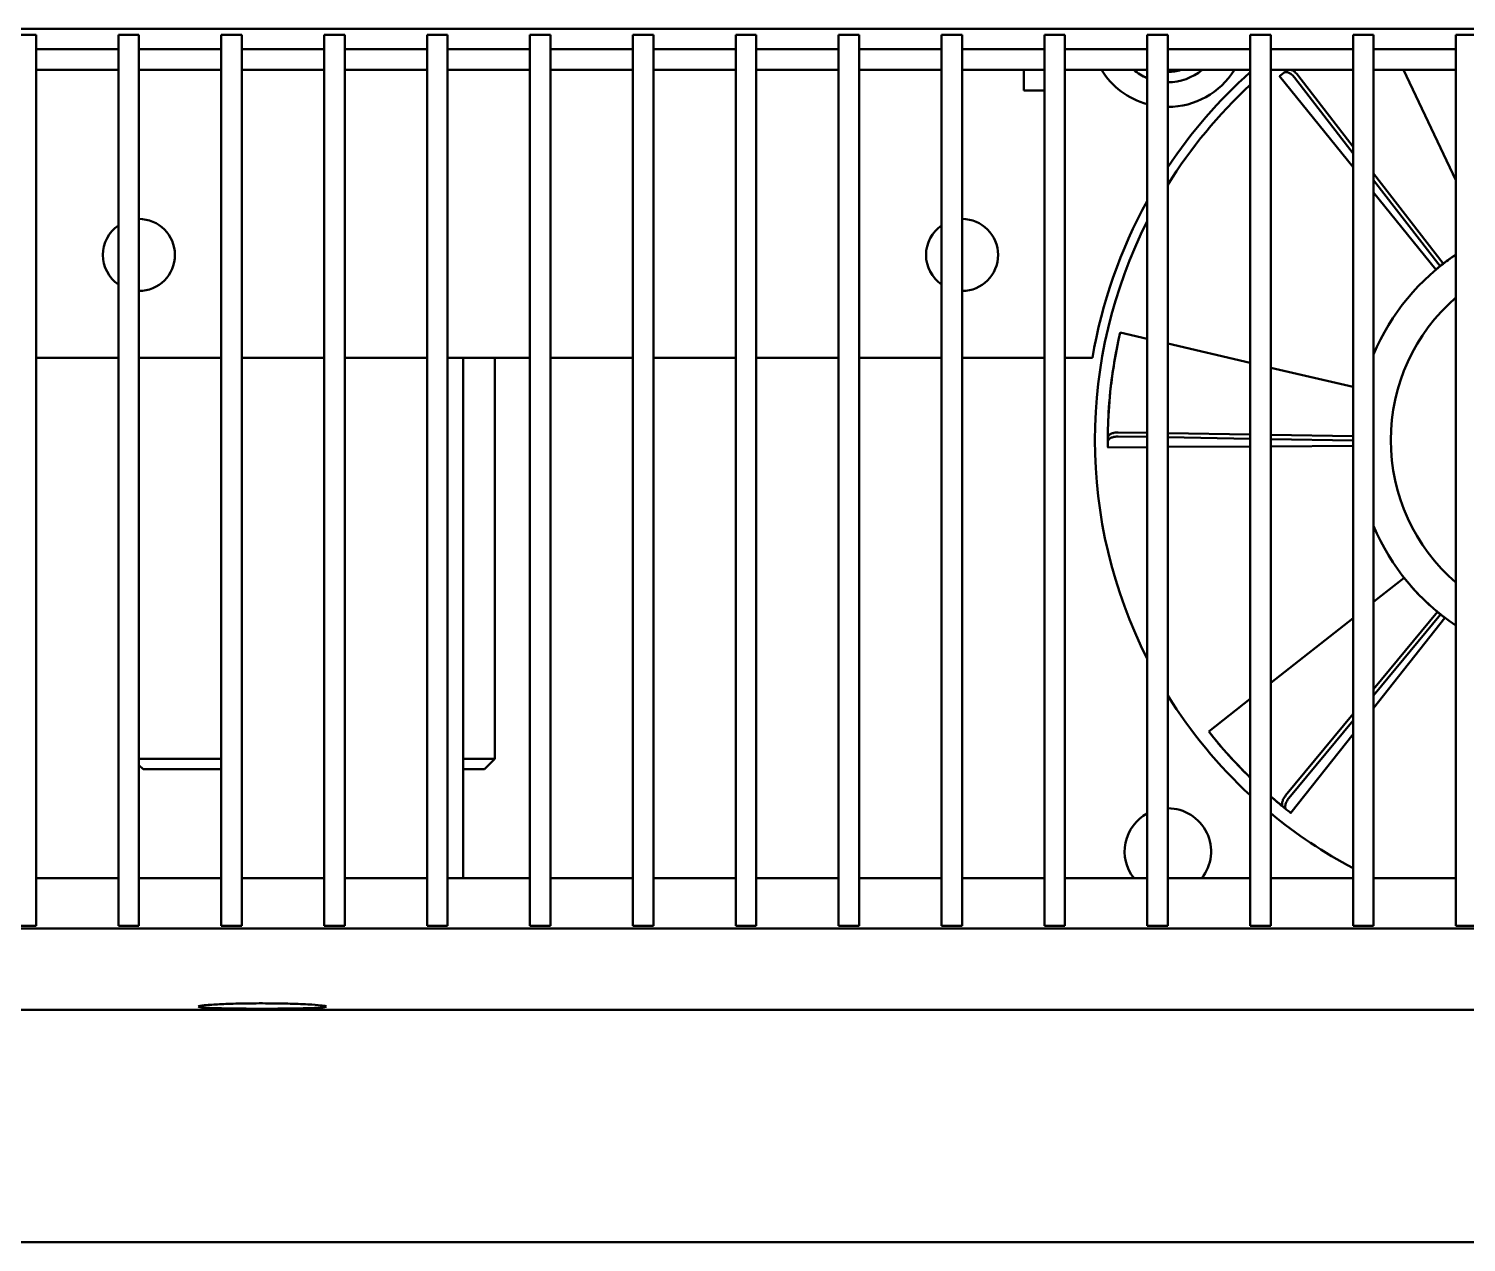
# Model space of a CAD drawing. Header units: millimetres. Extents: x 100 to 5488, y 100 to 4218.
# Drawn here: x 2446.3 to 2516.1, y 2160.7 to 2219.7 of the extents above; entities that cross this region are included whole.
import ezdxf

# ---------------------------------------------------------------- set-up
doc = ezdxf.new("R2010")
doc.units = ezdxf.units.MM
doc.header["$LTSCALE"] = 20
doc.layers.add('Visible (ANSI)', color=7, linetype='Continuous', lineweight=50)

msp = doc.modelspace()

# ---------------------------------------------------------------- linework, layer by layer
at = {"layer": 'Visible (ANSI)'}
for p, q in [((2412.959, 2219.741), (2541.266, 2219.741)), ((2445.613, 2219.441), (2446.613, 2219.441)), ((2446.613, 2219.441), (2446.613, 2219.206)), ((2450.613, 2219.206), (2450.613, 2219.441)), ((2450.613, 2219.441), (2451.613, 2219.441)), ((2451.613, 2219.441), (2451.613, 2219.206)), ((2455.613, 2219.206), (2455.613, 2219.441)), ((2455.613, 2219.441), (2456.613, 2219.441)), ((2456.613, 2219.441), (2456.613, 2219.206)), ((2460.613, 2219.206), (2460.613, 2219.441)), ((2460.613, 2219.441), (2461.613, 2219.441)), ((2461.613, 2219.441), (2461.613, 2219.206)), ((2465.613, 2219.206), (2465.613, 2219.441)), ((2465.613, 2219.441), (2466.613, 2219.441)), ((2466.613, 2219.441), (2466.613, 2219.206)), ((2470.613, 2219.206), (2470.613, 2219.441)), ((2470.613, 2219.441), (2471.613, 2219.441)), ((2471.613, 2219.441), (2471.613, 2219.206)), ((2475.613, 2219.206), (2475.613, 2219.441)), ((2475.613, 2219.441), (2476.613, 2219.441)), ((2476.613, 2219.441), (2476.613, 2219.206)), ((2480.613, 2219.206), (2480.613, 2219.441)), ((2480.613, 2219.441), (2481.613, 2219.441)), ((2481.613, 2219.441), (2481.613, 2219.206)), ((2485.613, 2219.206), (2485.613, 2219.441)), ((2485.613, 2219.441), (2486.613, 2219.441)), ((2486.613, 2219.441), (2486.613, 2219.206)), ((2490.613, 2219.206), (2490.613, 2219.441)), ((2490.613, 2219.441), (2491.613, 2219.441)), ((2491.613, 2219.441), (2491.613, 2219.206)), ((2495.613, 2219.206), (2495.613, 2219.441)), ((2495.613, 2219.441), (2496.613, 2219.441)), ((2496.613, 2219.441), (2496.613, 2219.206)), ((2500.613, 2219.206), (2500.613, 2219.441)), ((2500.613, 2219.441), (2501.613, 2219.441)), ((2501.613, 2219.441), (2501.613, 2219.206)), ((2505.613, 2219.206), (2505.613, 2219.441)), ((2505.613, 2219.441), (2506.613, 2219.441)), ((2506.613, 2219.441), (2506.613, 2219.206)), ((2510.613, 2219.206), (2510.613, 2219.441)), ((2510.613, 2219.441), (2511.613, 2219.441)), ((2511.613, 2219.441), (2511.613, 2219.206)), ((2515.613, 2219.206), (2515.613, 2219.441)), ((2515.613, 2219.441), (2516.613, 2219.441)), ((2446.613, 2181.713), (2446.613, 2219.206)), ((2446.613, 2218.741), (2450.613, 2218.741)), ((2450.613, 2219.206), (2450.613, 2181.713)), ((2451.613, 2181.713), (2451.613, 2219.206)), ((2451.613, 2218.741), (2455.613, 2218.741)), ((2455.613, 2219.206), (2455.613, 2181.713)), ((2456.613, 2181.713), (2456.613, 2219.206)), ((2456.613, 2218.741), (2460.613, 2218.741)), ((2460.613, 2219.206), (2460.613, 2181.713)), ((2461.613, 2181.713), (2461.613, 2219.206)), ((2461.613, 2218.741), (2465.613, 2218.741)), ((2465.613, 2219.206), (2465.613, 2181.713)), ((2466.613, 2181.713), (2466.613, 2219.206)), ((2466.613, 2218.741), (2470.613, 2218.741)), ((2470.613, 2219.206), (2470.613, 2181.713)), ((2471.613, 2181.713), (2471.613, 2219.206)), ((2471.613, 2218.741), (2475.613, 2218.741)), ((2475.613, 2219.206), (2475.613, 2181.713)), ((2476.613, 2181.713), (2476.613, 2219.206)), ((2476.613, 2218.741), (2480.613, 2218.741)), ((2480.613, 2219.206), (2480.613, 2181.713)), ((2481.613, 2181.713), (2481.613, 2219.206)), ((2481.613, 2218.741), (2485.613, 2218.741)), ((2485.613, 2219.206), (2485.613, 2181.713)), ((2486.613, 2181.713), (2486.613, 2219.206)), ((2486.613, 2218.741), (2490.613, 2218.741)), ((2490.613, 2219.206), (2490.613, 2181.713)), ((2491.613, 2181.713), (2491.613, 2219.206)), ((2491.613, 2218.741), (2495.613, 2218.741)), ((2495.613, 2219.206), (2495.613, 2181.713)), ((2496.613, 2181.713), (2496.613, 2219.206)), ((2496.613, 2218.741), (2500.613, 2218.741)), ((2500.613, 2219.206), (2500.613, 2181.713)), ((2501.613, 2181.713), (2501.613, 2219.206)), ((2501.613, 2218.741), (2505.613, 2218.741)), ((2505.613, 2219.206), (2505.613, 2181.713)), ((2506.613, 2181.713), (2506.613, 2219.206)), ((2506.613, 2218.741), (2510.613, 2218.741)), ((2510.613, 2219.206), (2510.613, 2181.713)), ((2511.613, 2181.713), (2511.613, 2219.206)), ((2511.613, 2218.741), (2515.613, 2218.741)), ((2515.613, 2219.206), (2515.613, 2181.713)), ((2450.613, 2217.741), (2446.613, 2217.741)), ((2455.613, 2217.741), (2451.613, 2217.741)), ((2460.613, 2217.741), (2456.613, 2217.741)), ((2465.613, 2217.741), (2461.613, 2217.741)), ((2470.613, 2217.741), (2466.613, 2217.741)), ((2475.613, 2217.741), (2471.613, 2217.741)), ((2480.613, 2217.741), (2476.613, 2217.741)), ((2485.613, 2217.741), (2481.613, 2217.741)), ((2490.613, 2217.741), (2486.613, 2217.741)), ((2495.613, 2217.741), (2491.613, 2217.741)), ((2494.613, 2217.741), (2494.613, 2217.241)), ((2494.613, 2216.741), (2494.613, 2217.241)), ((2500.613, 2217.741), (2496.613, 2217.741)), ((2505.613, 2217.741), (2501.613, 2217.741)), ((2510.613, 2217.741), (2506.613, 2217.741)), ((2510.613, 2213.011), (2507.04, 2217.429)), ((2507.412, 2217.727), (2507.263, 2217.61)), ((2507.767, 2217.369), (2510.613, 2213.678)), ((2510.613, 2214.004), (2507.923, 2217.491)), ((2515.613, 2217.741), (2511.613, 2217.741)), ((2513.07, 2217.741), (2515.613, 2212.383)), ((2494.613, 2216.741), (2495.613, 2216.741)), ((2514.997, 2208.319), (2511.613, 2212.707)), ((2511.613, 2212.381), (2514.839, 2208.198)), ((2514.639, 2208.033), (2511.613, 2211.775)), ((2514.839, 2208.198), (2514.997, 2208.319)), ((2499.266, 2204.824), (2499.303, 2204.978)), ((2499.303, 2204.978), (2500.613, 2204.671)), ((2501.613, 2204.436), (2505.613, 2203.497)), ((2446.613, 2203.741), (2450.613, 2203.741)), ((2451.613, 2203.741), (2455.613, 2203.741)), ((2456.613, 2203.741), (2460.613, 2203.741)), ((2461.613, 2203.741), (2465.613, 2203.741)), ((2466.613, 2203.741), (2470.613, 2203.741)), ((2467.363, 2203.741), (2467.363, 2178.435)), ((2468.913, 2203.741), (2468.913, 2184.241)), ((2471.613, 2203.741), (2475.613, 2203.741)), ((2476.613, 2203.741), (2480.613, 2203.741)), ((2481.613, 2203.741), (2485.613, 2203.741)), ((2486.613, 2203.741), (2490.613, 2203.741)), ((2491.613, 2203.741), (2495.613, 2203.741)), ((2496.613, 2203.741), (2497.948, 2203.741)), ((2506.613, 2203.262), (2510.613, 2202.323)), ((2498.696, 2199.864), (2498.695, 2199.674)), ((2499.198, 2199.917), (2500.613, 2199.894)), ((2500.613, 2200.093), (2499.2, 2200.116)), ((2505.613, 2200.009), (2501.613, 2200.076)), ((2501.613, 2199.877), (2505.613, 2199.81)), ((2510.613, 2199.925), (2506.613, 2199.992)), ((2506.613, 2199.793), (2510.613, 2199.726)), ((2500.613, 2199.399), (2498.698, 2199.387)), ((2505.613, 2199.431), (2501.613, 2199.406)), ((2510.613, 2199.463), (2506.613, 2199.437)), ((2511.613, 2191.875), (2513.098, 2193.043)), ((2514.713, 2191.389), (2511.613, 2187.636)), ((2514.866, 2191.262), (2514.713, 2191.389)), ((2506.613, 2187.942), (2510.613, 2191.088)), ((2511.613, 2187.323), (2514.866, 2191.262)), ((2515.071, 2191.103), (2511.613, 2186.713)), ((2503.601, 2185.573), (2505.613, 2187.155)), ((2510.613, 2186.425), (2507.336, 2182.459)), ((2507.49, 2182.333), (2510.613, 2186.113)), ((2503.698, 2185.448), (2503.601, 2185.573)), ((2510.613, 2185.444), (2507.593, 2181.612)), ((2455.613, 2184.241), (2451.613, 2184.241)), ((2451.813, 2183.741), (2451.613, 2183.941)), ((2455.613, 2183.741), (2451.813, 2183.741)), ((2468.913, 2184.241), (2467.363, 2184.241)), ((2468.413, 2183.741), (2467.363, 2183.741)), ((2468.413, 2183.741), (2468.913, 2184.241)), ((2446.613, 2181.713), (2446.613, 2176.137)), ((2450.613, 2176.137), (2450.613, 2181.713)), ((2451.613, 2181.713), (2451.613, 2176.137)), ((2455.613, 2176.137), (2455.613, 2181.713)), ((2456.613, 2181.713), (2456.613, 2176.137)), ((2460.613, 2176.137), (2460.613, 2181.713)), ((2461.613, 2181.713), (2461.613, 2176.137)), ((2465.613, 2176.137), (2465.613, 2181.713)), ((2466.613, 2181.713), (2466.613, 2176.137)), ((2470.613, 2176.137), (2470.613, 2181.713)), ((2471.613, 2181.713), (2471.613, 2176.137)), ((2475.613, 2176.137), (2475.613, 2181.713)), ((2476.613, 2181.713), (2476.613, 2176.137)), ((2480.613, 2176.137), (2480.613, 2181.713)), ((2481.613, 2181.713), (2481.613, 2176.137)), ((2485.613, 2176.137), (2485.613, 2181.713)), ((2486.613, 2181.713), (2486.613, 2176.137)), ((2490.613, 2176.137), (2490.613, 2181.713)), ((2491.613, 2181.713), (2491.613, 2176.137)), ((2495.613, 2176.137), (2495.613, 2181.713)), ((2496.613, 2181.713), (2496.613, 2176.137)), ((2500.613, 2176.137), (2500.613, 2181.713)), ((2501.613, 2181.713), (2501.613, 2176.137)), ((2505.613, 2176.137), (2505.613, 2181.713)), ((2506.613, 2181.713), (2506.613, 2176.137)), ((2507.219, 2181.908), (2507.367, 2181.789)), ((2510.613, 2176.137), (2510.613, 2181.713)), ((2511.613, 2181.713), (2511.613, 2176.137)), ((2515.613, 2176.137), (2515.613, 2181.713)), ((2450.613, 2178.435), (2446.613, 2178.435)), ((2455.613, 2178.435), (2451.613, 2178.435)), ((2460.613, 2178.435), (2456.613, 2178.435)), ((2465.613, 2178.435), (2461.613, 2178.435)), ((2470.613, 2178.435), (2466.613, 2178.435)), ((2475.613, 2178.435), (2471.613, 2178.435)), ((2480.613, 2178.435), (2476.613, 2178.435)), ((2485.613, 2178.435), (2481.613, 2178.435)), ((2490.613, 2178.435), (2486.613, 2178.435)), ((2495.613, 2178.435), (2491.613, 2178.435)), ((2500.613, 2178.435), (2496.613, 2178.435)), ((2505.613, 2178.435), (2501.613, 2178.435)), ((2510.613, 2178.435), (2506.613, 2178.435)), ((2515.613, 2178.435), (2511.613, 2178.435)), ((1605.913, 2175.99), (2557.313, 2175.99)), ((2445.613, 2176.131), (2446.613, 2176.131)), ((2446.613, 2176.137), (2446.613, 2176.131)), ((2450.613, 2176.131), (2450.613, 2176.137)), ((2450.613, 2176.131), (2451.613, 2176.131)), ((2451.613, 2176.137), (2451.613, 2176.131)), ((2455.613, 2176.131), (2455.613, 2176.137)), ((2455.613, 2176.131), (2456.613, 2176.131)), ((2456.613, 2176.137), (2456.613, 2176.131)), ((2460.613, 2176.131), (2460.613, 2176.137)), ((2460.613, 2176.131), (2461.613, 2176.131)), ((2461.613, 2176.137), (2461.613, 2176.131)), ((2465.613, 2176.131), (2465.613, 2176.137)), ((2465.613, 2176.131), (2466.613, 2176.131)), ((2466.613, 2176.137), (2466.613, 2176.131)), ((2470.613, 2176.131), (2470.613, 2176.137)), ((2470.613, 2176.131), (2471.613, 2176.131)), ((2471.613, 2176.137), (2471.613, 2176.131)), ((2475.613, 2176.131), (2475.613, 2176.137)), ((2475.613, 2176.131), (2476.613, 2176.131)), ((2476.613, 2176.137), (2476.613, 2176.131)), ((2480.613, 2176.131), (2480.613, 2176.137)), ((2480.613, 2176.131), (2481.613, 2176.131)), ((2481.613, 2176.137), (2481.613, 2176.131)), ((2485.613, 2176.131), (2485.613, 2176.137)), ((2485.613, 2176.131), (2486.613, 2176.131)), ((2486.613, 2176.137), (2486.613, 2176.131)), ((2490.613, 2176.131), (2490.613, 2176.137)), ((2490.613, 2176.131), (2491.613, 2176.131)), ((2491.613, 2176.137), (2491.613, 2176.131)), ((2495.613, 2176.131), (2495.613, 2176.137)), ((2495.613, 2176.131), (2496.613, 2176.131)), ((2496.613, 2176.137), (2496.613, 2176.131)), ((2500.613, 2176.131), (2500.613, 2176.137)), ((2500.613, 2176.131), (2501.613, 2176.131)), ((2501.613, 2176.137), (2501.613, 2176.131)), ((2505.613, 2176.131), (2505.613, 2176.137)), ((2505.613, 2176.131), (2506.613, 2176.131)), ((2506.613, 2176.137), (2506.613, 2176.131)), ((2510.613, 2176.131), (2510.613, 2176.137)), ((2510.613, 2176.131), (2511.613, 2176.131)), ((2511.613, 2176.137), (2511.613, 2176.131)), ((2515.613, 2176.131), (2515.613, 2176.137)), ((2515.613, 2176.131), (2516.613, 2176.131)), ((1605.613, 2172.041), (2557.613, 2172.041)), ((2243.817, 2160.741), (2522.712, 2160.741))]:
    msp.add_line(p, q, dxfattribs=at)
for centre, radius, start, end in [((2501.613, 2219.741), 3.8, 211.75686, 254.74248), ((2501.613, 2219.741), 2.6, 230.28486, 247.38014), ((2501.613, 2219.741), 3.8, 270, 328.24314), ((2501.613, 2219.741), 2.6, 270, 309.71514), ((2501.613, 2219.741), 2.1, 270, 287.75279), ((2521.613, 2199.741), 24, 131.81031, 146.44269), ((2521.613, 2199.741), 23.542, 132.81599, 148.16358), ((2521.613, 2199.741), 24, 151.04498, 170.40593), ((2451.613, 2208.741), 1.75, 124.8499, 235.1501), ((2451.613, 2208.741), 1.75, 270, 90), ((2491.613, 2208.741), 1.75, 124.8499, 235.1501), ((2491.613, 2208.741), 1.75, 270, 90), ((2521.613, 2199.741), 23.542, 153.13014, 206.86986), ((2521.613, 2199.741), 10.833, 123.63128, 157.38014), ((2521.613, 2199.741), 9.167, 130.88519, 229.11481), ((2521.613, 2199.741), 10.833, 202.61986, 236.36872), ((2521.613, 2199.741), 23.542, 211.83642, 227.18401), ((2501.613, 2179.741), 2.1, 118.43689, 218.43008), ((2501.613, 2179.741), 2.1, 321.56992, 90), ((2521.613, 2199.741), 23.542, 230.41902, 242.14363)]:
    msp.add_arc(centre, radius, start, end, dxfattribs=at)
for points, knots in [([(2507.11, 2217.486), (2507.052, 2217.438), (2507.029, 2217.419), (2507.061, 2217.446), (2507.113, 2217.49), (2507.262, 2217.609)], [-0.2794746, -0.2794746, -0.2794746, -0.2794746, -0.1330538, -0.1330538, -0.0000015, -0.0000015, -0.0000015, -0.0000015]), ([(2507.262, 2217.609), (2507.274, 2217.619), (2507.289, 2217.626), (2507.323, 2217.634), (2507.342, 2217.636), (2507.401, 2217.631), (2507.444, 2217.62), (2507.532, 2217.579), (2507.577, 2217.551), (2507.649, 2217.495), (2507.676, 2217.47), (2507.724, 2217.42), (2507.746, 2217.395), (2507.767, 2217.369)], [0.00000154, 0.00000154, 0.00000154, 0.00000154, 0.0105931, 0.0105931, 0.02153091, 0.02153091, 0.04033024, 0.04033024, 0.05855691, 0.05855691, 0.06974, 0.06974, 0.07978801, 0.07978801, 0.07978801, 0.07978801]), ([(2507.923, 2217.491), (2507.903, 2217.518), (2507.881, 2217.543), (2507.832, 2217.593), (2507.805, 2217.617), (2507.734, 2217.674), (2507.688, 2217.702), (2507.628, 2217.729), (2507.611, 2217.736), (2507.595, 2217.741)], [0.00000147, 0.00000147, 0.00000147, 0.00000147, 0.01003117, 0.01003117, 0.02127197, 0.02127197, 0.03938507, 0.03938507, 0.04654018, 0.04654018, 0.04654018, 0.04654018]), ([(2514.639, 2208.033), (2514.639, 2208.033), (2514.639, 2208.033), (2514.639, 2208.033), (2514.677, 2208.068), (2514.839, 2208.198)], [0.6750266, 0.6750266, 0.6750266, 0.6750266, 0.6751334, 0.6751334, 0.7852082, 0.7852082, 0.7852082, 0.7852082]), ([(2514.813, 2208.175), (2514.813, 2208.175), (2514.813, 2208.175), (2514.813, 2208.175), (2514.813, 2208.175), (2514.813, 2208.174), (2514.813, 2208.174), (2514.813, 2208.174), (2514.813, 2208.174), (2514.813, 2208.174), (2514.812, 2208.174), (2514.811, 2208.173), (2514.81, 2208.172), (2514.803, 2208.166), (2514.797, 2208.162), (2514.784, 2208.151), (2514.776, 2208.144), (2514.761, 2208.132), (2514.755, 2208.128), (2514.742, 2208.117), (2514.735, 2208.111), (2514.718, 2208.098), (2514.709, 2208.09), (2514.681, 2208.067), (2514.66, 2208.05), (2514.639, 2208.033)], [0, 0, 0, 0, 0.00001274, 0.00001274, 0.00003822, 0.00003822, 0.00008918, 0.00008918, 0.00029301, 0.00029301, 0.00059577, 0.00059577, 0.00221051, 0.00221051, 0.01082227, 0.01082227, 0.02232232, 0.02232232, 0.02798358, 0.02798358, 0.03279665, 0.03279665, 0.0371358, 0.0371358, 0.04535285, 0.04535285, 0.04535285, 0.04535285]), ([(2515.051, 2208.361), (2515.016, 2208.334), (2514.984, 2208.309), (2514.915, 2208.256), (2514.885, 2208.232), (2514.824, 2208.183), (2514.8, 2208.164), (2514.8, 2208.164)], [0, 0, 0, 0, 0.0396739, 0.0396739, 0.0999139, 0.0999139, 0.1497439, 0.1497439, 0.1497439, 0.1497439]), ([(2515.613, 2208.761), (2515.304, 2208.556), (2515.108, 2208.405), (2514.893, 2208.239), (2514.801, 2208.165), (2514.801, 2208.164), (2514.801, 2208.164), (2514.801, 2208.164)], [-0.8777337, -0.8777337, -0.8777337, -0.8777337, -0.4889156, -0.4889156, -0.199281, -0.199281, -0.1978347, -0.1978347, -0.1978347, -0.1978347]), ([(2514.997, 2208.319), (2514.949, 2208.282), (2514.912, 2208.254), (2514.883, 2208.231), (2514.88, 2208.228), (2514.878, 2208.226), (2514.877, 2208.226), (2514.877, 2208.226), (2514.877, 2208.226), (2514.877, 2208.226), (2514.877, 2208.226), (2514.877, 2208.226)], [0, 0, 0, 0, 0.05451102, 0.05451102, 0.06105332, 0.06105332, 0.06120665, 0.06120665, 0.0612491, 0.0612491, 0.06127033, 0.06127033, 0.06127033, 0.06127033]), ([(2499.266, 2204.824), (2499.024, 2203.759), (2498.895, 2202.849), (2498.751, 2201.46), (2498.714, 2200.8), (2498.695, 2199.999), (2498.694, 2199.811), (2498.695, 2199.686)], [-0.8748687, -0.8748687, -0.8748687, -0.8748687, -0.6567702, -0.6567702, -0.4710812, -0.4710812, -0.3651362, -0.3651362, -0.3651362, -0.3651362]), ([(2499.303, 2204.978), (2498.848, 2203.042), (2498.739, 2201.433), (2498.698, 2200.19), (2498.696, 2200), (2498.696, 2199.875)], [0.000001, 0.000001, 0.000001, 0.000001, 0.6817776, 0.6817776, 0.9024757, 0.9024757, 0.9024757, 0.9024757]), ([(2498.695, 2199.673), (2498.695, 2199.689), (2498.699, 2199.704), (2498.713, 2199.736), (2498.725, 2199.752), (2498.765, 2199.796), (2498.8, 2199.822), (2498.887, 2199.866), (2498.937, 2199.884), (2499.026, 2199.904), (2499.062, 2199.91), (2499.131, 2199.917), (2499.164, 2199.918), (2499.198, 2199.917)], [0.00000154, 0.00000154, 0.00000154, 0.00000154, 0.01059346, 0.01059346, 0.02153165, 0.02153165, 0.04033095, 0.04033095, 0.05855744, 0.05855744, 0.06974023, 0.06974023, 0.07978801, 0.07978801, 0.07978801, 0.07978801]), ([(2499.2, 2200.116), (2499.166, 2200.117), (2499.133, 2200.116), (2499.063, 2200.109), (2499.028, 2200.103), (2498.939, 2200.082), (2498.889, 2200.064), (2498.802, 2200.02), (2498.767, 2199.994), (2498.726, 2199.95), (2498.715, 2199.934), (2498.7, 2199.901), (2498.696, 2199.886), (2498.696, 2199.87)], [0.00000147, 0.00000147, 0.00000147, 0.00000147, 0.01003208, 0.01003208, 0.02127411, 0.02127411, 0.03938795, 0.03938795, 0.05810455, 0.05810455, 0.06909281, 0.06909281, 0.07968788, 0.07968788, 0.07968788, 0.07968788]), ([(2498.697, 2199.477), (2498.697, 2199.404), (2498.698, 2199.374), (2498.697, 2199.412), (2498.696, 2199.48), (2498.695, 2199.673)], [-0.2771581, -0.2771581, -0.2771581, -0.2771581, -0.1349521, -0.1349521, -0.0000015, -0.0000015, -0.0000015, -0.0000015]), ([(2513.098, 2193.043), (2513.433, 2192.617), (2513.777, 2192.247), (2514.384, 2191.661), (2514.595, 2191.486), (2514.814, 2191.305), (2514.907, 2191.232), (2514.908, 2191.232), (2514.908, 2191.232), (2514.908, 2191.232)], [-1.329767, -1.329767, -1.329767, -1.329767, -0.907783, -0.907783, -0.488884, -0.488884, -0.199288, -0.199288, -0.197818, -0.197818, -0.197818, -0.197818]), ([(2514.66, 2191.433), (2514.695, 2191.404), (2514.726, 2191.378), (2514.793, 2191.323), (2514.823, 2191.299), (2514.884, 2191.25), (2514.908, 2191.231), (2514.908, 2191.231)], [0, 0, 0, 0, 0.0396739, 0.0396739, 0.0999139, 0.0999139, 0.1497439, 0.1497439, 0.1497439, 0.1497439]), ([(2514.713, 2191.389), (2514.76, 2191.35), (2514.796, 2191.321), (2514.825, 2191.298), (2514.828, 2191.295), (2514.83, 2191.293), (2514.831, 2191.293), (2514.831, 2191.293), (2514.831, 2191.293), (2514.831, 2191.293), (2514.831, 2191.293), (2514.831, 2191.293)], [0, 0, 0, 0, 0.05451102, 0.05451102, 0.06105332, 0.06105332, 0.06120665, 0.06120665, 0.0612491, 0.0612491, 0.06127033, 0.06127033, 0.06127033, 0.06127033]), ([(2515.071, 2191.103), (2515.071, 2191.103), (2515.071, 2191.103), (2515.071, 2191.103), (2515.029, 2191.132), (2514.866, 2191.262)], [0.6750468, 0.6750468, 0.6750468, 0.6750468, 0.6751286, 0.6751286, 0.785283, 0.785283, 0.785283, 0.785283]), ([(2514.895, 2191.242), (2514.895, 2191.242), (2514.895, 2191.242), (2514.895, 2191.242), (2514.895, 2191.242), (2514.895, 2191.242), (2514.895, 2191.242), (2514.895, 2191.242), (2514.895, 2191.241), (2514.896, 2191.241), (2514.896, 2191.241), (2514.897, 2191.24), (2514.898, 2191.239), (2514.905, 2191.234), (2514.911, 2191.229), (2514.925, 2191.218), (2514.932, 2191.212), (2514.948, 2191.2), (2514.953, 2191.196), (2514.967, 2191.185), (2514.974, 2191.179), (2514.991, 2191.166), (2515, 2191.159), (2515.029, 2191.136), (2515.05, 2191.119), (2515.071, 2191.103)], [0, 0, 0, 0, 0.00001274, 0.00001274, 0.00003822, 0.00003822, 0.00008918, 0.00008918, 0.00029301, 0.00029301, 0.00059577, 0.00059577, 0.00221051, 0.00221051, 0.01082227, 0.01082227, 0.02232232, 0.02232232, 0.02798358, 0.02798358, 0.03279665, 0.03279665, 0.0371358, 0.0371358, 0.04535285, 0.04535285, 0.04535285, 0.04535285]), ([(2503.601, 2185.573), (2504.279, 2184.71), (2504.908, 2184.034), (2505.5, 2183.445), (2505.556, 2183.389), (2505.613, 2183.334)], [0.000001, 0.000001, 0.000001, 0.000001, 0.3762757, 0.3762757, 0.4153968, 0.4153968, 0.4153968, 0.4153968]), ([(2503.698, 2185.448), (2504.39, 2184.581), (2505.031, 2183.903), (2505.59, 2183.356), (2505.601, 2183.344), (2505.613, 2183.333)], [-0.9467955, -0.9467955, -0.9467955, -0.9467955, -0.6926253, -0.6926253, -0.6872631, -0.6872631, -0.6872631, -0.6872631]), ([(2506.613, 2182.415), (2506.666, 2182.369), (2506.718, 2182.324), (2506.981, 2182.101), (2507.119, 2181.988), (2507.21, 2181.915)], [0.6518483, 0.6518483, 0.6518483, 0.6518483, 0.6931626, 0.6931626, 0.8690667, 0.8690667, 0.8690667, 0.8690667]), ([(2506.613, 2182.414), (2506.723, 2182.319), (2506.829, 2182.229), (2507.125, 2181.982), (2507.262, 2181.871), (2507.358, 2181.796)], [-0.5323172, -0.5323172, -0.5323172, -0.5323172, -0.4779445, -0.4779445, -0.3692988, -0.3692988, -0.3692988, -0.3692988]), ([(2507.336, 2182.459), (2507.315, 2182.433), (2507.295, 2182.406), (2507.257, 2182.348), (2507.239, 2182.316), (2507.2, 2182.233), (2507.183, 2182.183), (2507.164, 2182.088), (2507.162, 2182.044), (2507.171, 2181.985), (2507.176, 2181.966), (2507.192, 2181.934), (2507.202, 2181.922), (2507.214, 2181.912)], [0.00000147, 0.00000147, 0.00000147, 0.00000147, 0.01003678, 0.01003678, 0.02128526, 0.02128526, 0.03940296, 0.03940296, 0.05812022, 0.05812022, 0.06910031, 0.06910031, 0.0796879, 0.0796879, 0.0796879, 0.0796879]), ([(2507.368, 2181.788), (2507.356, 2181.798), (2507.346, 2181.81), (2507.33, 2181.842), (2507.324, 2181.86), (2507.315, 2181.919), (2507.317, 2181.963), (2507.337, 2182.058), (2507.354, 2182.108), (2507.394, 2182.191), (2507.411, 2182.222), (2507.449, 2182.281), (2507.469, 2182.307), (2507.49, 2182.333)], [0.00000154, 0.00000154, 0.00000154, 0.00000154, 0.01059416, 0.01059416, 0.02153311, 0.02153311, 0.04033234, 0.04033234, 0.0585585, 0.0585585, 0.06974068, 0.06974068, 0.07978801, 0.07978801, 0.07978801, 0.07978801]), ([(2507.522, 2181.667), (2507.581, 2181.621), (2507.605, 2181.602), (2507.571, 2181.629), (2507.517, 2181.67), (2507.368, 2181.788)], [-0.2797767, -0.2797767, -0.2797767, -0.2797767, -0.1327946, -0.1327946, -0.0000015, -0.0000015, -0.0000015, -0.0000015]), ([(2454.512, 2172.2), (2454.511, 2172.21), (2454.537, 2172.22), (2454.636, 2172.24), (2454.71, 2172.251), (2455.013, 2172.283), (2455.286, 2172.3), (2455.792, 2172.326), (2456.104, 2172.337), (2456.813, 2172.354), (2457.212, 2172.358), (2458.033, 2172.357), (2458.455, 2172.352), (2459.177, 2172.334), (2459.524, 2172.322), (2460.086, 2172.291), (2460.293, 2172.275), (2460.53, 2172.248), (2460.597, 2172.238), (2460.689, 2172.219), (2460.713, 2172.209), (2460.713, 2172.2)], [0.000087, 0.000087, 0.000087, 0.000087, 0.068771, 0.068771, 0.137468, 0.137468, 0.28408, 0.28408, 0.44842, 0.44842, 0.627667, 0.627667, 0.817587, 0.817587, 0.97966, 0.97966, 1.117627, 1.117627, 1.199735, 1.199735, 1.28183, 1.28183, 1.28183, 1.28183]), ([(2460.713, 2172.2), (2460.713, 2172.19), (2460.687, 2172.181), (2460.588, 2172.164), (2460.514, 2172.156), (2460.194, 2172.132), (2459.903, 2172.123), (2459.434, 2172.11), (2459.123, 2172.105), (2458.413, 2172.098), (2458.014, 2172.096), (2457.193, 2172.096), (2456.77, 2172.098), (2456.049, 2172.106), (2455.701, 2172.112), (2455.139, 2172.129), (2454.932, 2172.139), (2454.696, 2172.158), (2454.628, 2172.165), (2454.536, 2172.182), (2454.513, 2172.191), (2454.512, 2172.2)], [0.000002, 0.000002, 0.000002, 0.000002, 0.068733, 0.068733, 0.137413, 0.137413, 0.296574, 0.296574, 0.508631, 0.508631, 0.739938, 0.739938, 0.98501, 0.98501, 1.194131, 1.194131, 1.372165, 1.372165, 1.478184, 1.478184, 1.584013, 1.584013, 1.584013, 1.584013])]:
    msp.add_open_spline(points, degree=3, knots=knots, dxfattribs=at)
for points in [[(2507.427, 2217.741), (2507.365, 2217.692), (2507.314, 2217.651), (2507.272, 2217.617)], [(2507.431, 2217.741), (2507.426, 2217.738), (2507.421, 2217.735), (2507.417, 2217.731)], [(2507.429, 2217.741), (2507.426, 2217.739), (2507.423, 2217.737), (2507.42, 2217.734)]]:
    msp.add_open_spline(points, degree=3, dxfattribs=at)

doc.saveas('drawing.dxf')
